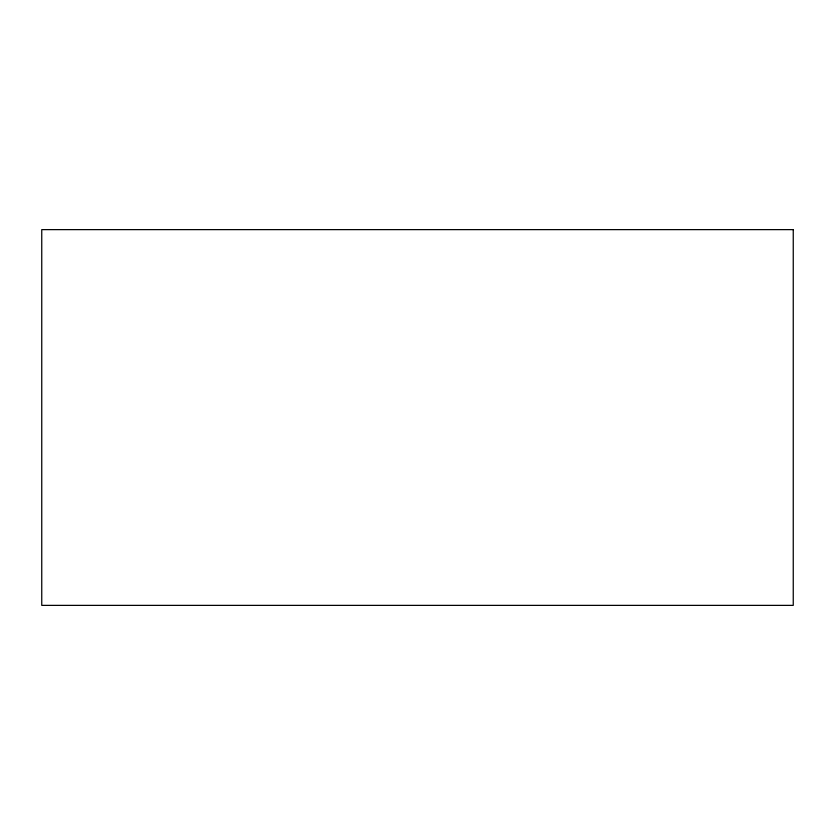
<?xml version="1.0" encoding="UTF-8"?>
<svg xmlns="http://www.w3.org/2000/svg" width="835" height="835" viewBox="0 0 835 835"><rect width="100%" height="100%" fill="white"/><g stroke="black" fill="none" stroke-linecap="round" stroke-linejoin="round"><path stroke-width="1.25" d="M793.25 229.625L41.75 229.625L41.75 605.375L793.25 605.375L793.25 229.625"/></g></svg>
